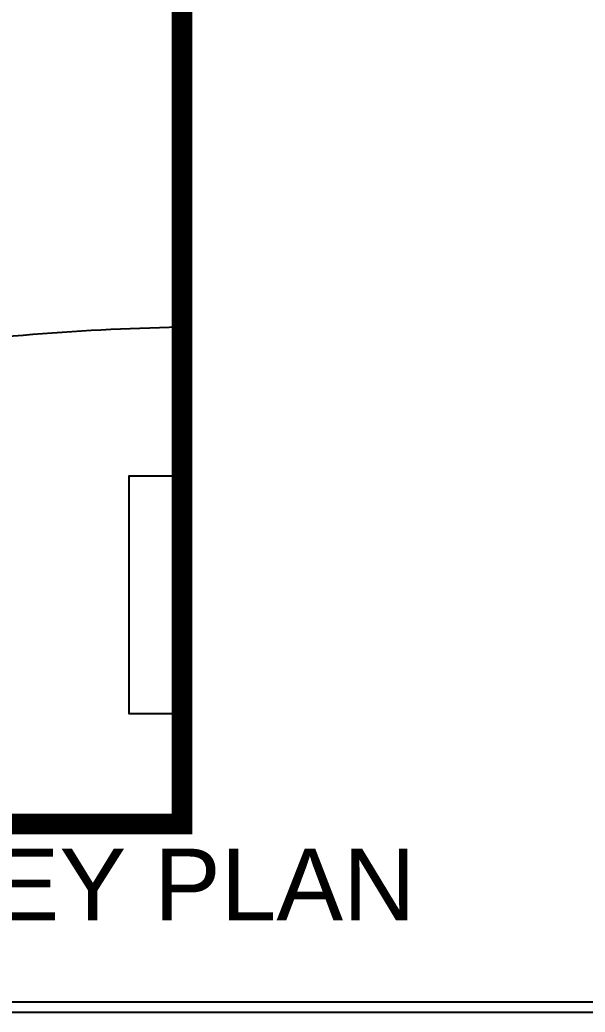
# Model space of a CAD drawing. Header units: millimetres. Extents: x 4459 to 18299, y -2909 to 3305.
# Drawn here: x 7454 to 8000, y 186 to 1145 of the extents above; entities that cross this region are included whole.
import ezdxf
from ezdxf.xclip import XClip

# ---------------------------------------------------------------- set-up
doc = ezdxf.new("R2010")
doc.units = ezdxf.units.MM
doc.header["$LTSCALE"] = 5
doc.header["$XCLIPFRAME"] = 0
for name, color, linetype in [('141125_RT1$0$2DYAZI', 212, 'Continuous'), ('LP-DIMENSION_INT_100', 51, 'Continuous'), ('LP-UNIT_LINE', 170, 'Continuous')]:
    doc.layers.add(name, color=color, linetype=linetype)
doc.styles.get("Standard").update_dxf_attribs({"font": 'arial.ttf'})

# ---------------------------------------------------------------- blocks, each defined once
blk = doc.blocks.new('tgr')
at = {"color": 5}
for p, q in [((84349.3, -49554), (89180.5, -47301.7)), ((108412, -49553.9), (103571.3, -47297.2)), ((93068.2, -47454.4, 0), (90712.7, -47928.9, 0)), ((99688.2, -47453.4, 0), (102038.3, -47926.8, 0)), ((84750.7, -50580.5), (89493.4, -48369.5, 0)), ((108010.6, -50580.5), (103258.4, -48365, 0)), ((83600.7, -50754), (83600.7, -71528.9)), ((84600.7, -50754), (84600.7, -71528.9)), ((108160.6, -50754), (108160.6, -71528.9)), ((109160.6, -50754), (109160.6, -71528.9)), ((84750.7, -71678.9), (89560.7, -71678.9, 0)), ((90760.7, -71678.9, 0), (101980.7, -71678.9, 0)), ((103180.7, -71678.9, 0), (108010.7, -71678.9, 0)), ((83600.7, -72678.9), (89560.7, -72678.9, 0)), ((90760.7, -72678.9, 0), (101980.7, -72678.9, 0)), ((103180.7, -72678.9, 0), (108010.7, -72678.9, 0))]:
    blk.add_line(p, q, dxfattribs=at)
for points in [[(90761.4, -48095.1), (89519.6, -48459), (89143.3, -47174.9), (90385.1, -46811)], [(102000.1, -48095.1), (103241.8, -48459), (103618.1, -47174.9), (102376.3, -46811)], [(83550.7, -49554), (84750.7, -49554), (84750.7, -50754), (83550.7, -50754)], [(108010.6, -49553.9), (109210.6, -49553.9), (109210.6, -50753.9), (108010.6, -50753.9)], [(83570.7, -49574), (84730.7, -49574), (84730.7, -50734), (83570.7, -50734)], [(108030.6, -49573.9), (109190.6, -49573.9), (109190.6, -50733.9), (108030.6, -50733.9)], [(83550.7, -57953.9), (84750.7, -57953.9), (84750.7, -59153.9), (83550.7, -59153.9)], [(83570.7, -57973.9), (84730.7, -57973.9), (84730.7, -59133.9), (83570.7, -59133.9)], [(108007.7, -66453.9), (109207.7, -66453.9), (109207.7, -67653.9), (108007.7, -67653.9)], [(108027.7, -66473.9), (109187.7, -66473.9), (109187.7, -67633.9), (108027.7, -67633.9)], [(89560.7, -71528.9), (90760.7, -71528.9), (90760.7, -72728.9), (89560.7, -72728.9)], [(89580.7, -71548.9), (90740.7, -71548.9), (90740.7, -72708.9), (89580.7, -72708.9)], [(108010.7, -71528.9), (109210.7, -71528.9), (109210.7, -72728.9), (108010.7, -72728.9)], [(108030.7, -71548.9), (109190.7, -71548.9), (109190.7, -72708.9), (108030.7, -72708.9)]]:
    blk.add_lwpolyline(points, close=True, dxfattribs=at)
at = {"color": 5, "elevation": 0}
for points in [[(90371.5, -46835.8), (89168.1, -47188.4), (89533.1, -48434.1), (90736.5, -48081.5)], [(102389.9, -46835.8), (103593.3, -47188.4), (103228.3, -48434.1), (102024.9, -48081.5)], [(108010.7, -57953.9), (109210.7, -57953.9), (109210.7, -59153.9), (108010.7, -59153.9)], [(108030.7, -57973.9), (109190.7, -57973.9), (109190.7, -59133.9), (108030.7, -59133.9)], [(83550.7, -66453.9), (84750.7, -66453.9), (84750.7, -67653.9), (83550.7, -67653.9)], [(83570.7, -66473.9), (84730.7, -66473.9), (84730.7, -67633.9), (83570.7, -67633.9)], [(83550.7, -71528.9), (84750.7, -71528.9), (84750.7, -72728.9), (83550.7, -72728.9)], [(83570.7, -71548.9), (84730.7, -71548.9), (84730.7, -72708.9), (83570.7, -72708.9)], [(101980.7, -71528.9), (103180.7, -71528.9), (103180.7, -72728.9), (101980.7, -72728.9)], [(102000.7, -71548.9), (103160.7, -71548.9), (103160.7, -72708.9), (102000.7, -72708.9)]]:
    blk.add_lwpolyline(points, close=True, dxfattribs=at)
at = {"color": 5, "extrusion": (0, 0, -1)}
blk.add_arc((-96380.7, -69572, 0), 23487.4, 75.24588, 104.75412, dxfattribs=at)
blk = doc.blocks.new('A$C48A02AB7')
at = {"xscale": 0.1, "yscale": 0.1, "zscale": 0.1}
blk.add_blockref('tgr', (-8370.06, 5060.4), dxfattribs=at)
blk = doc.blocks.new('plan3')
at = {"layer": '141125_RT1$0$2DYAZI', "elevation": 0}
blk.add_lwpolyline([(27603.18, -7937.41), (27552.09, -7937.41), (27552.09, -7707.39), (27603.18, -7707.39)], dxfattribs=at)
at = {"layer": 'LP-UNIT_LINE', "color": 252, "lineweight": 100, "ltscale": 0.1, "const_width": 20, "elevation": 0}
blk.add_lwpolyline([(27603.18, -5413.89), (27603.18, -8043.77), (25002.79, -8043.77), (25002.79, -5413.89)], close=True, dxfattribs=at)
at = {"layer": 'LP-DIMENSION_INT_100', "color": 2}
ref = blk.add_blockref('A$C48A02AB7', (26379.39, -8015.13), dxfattribs=at)
XClip(ref).set_block_clipping_path([(-1376.6039787397, 45.0035825949), (1223.7892346289, 2601.2402437511)])
at = {"insert": (26722.3, -8137.86, 0), "char_height": 69.1909, "attachment_point": 7}
blk.add_mtext('SHOPFRONT KEY PLAN', dxfattribs=at)

msp = doc.modelspace()

# ---------------------------------------------------------------- linework, layer by layer
for points in [[(4706.95, 185.99), (8821.95, 185.99), (8821.95, 3125.99), (4706.95, 3125.99)], [(4716.95, 195.99), (8811.95, 195.99), (8811.95, 3115.99), (4716.95, 3115.99)]]:
    msp.add_lwpolyline(points, close=True)

# ---------------------------------------------------------------- block references
msp.add_blockref('plan3', (-19992.84, 8411.55))

doc.saveas('drawing.dxf')
